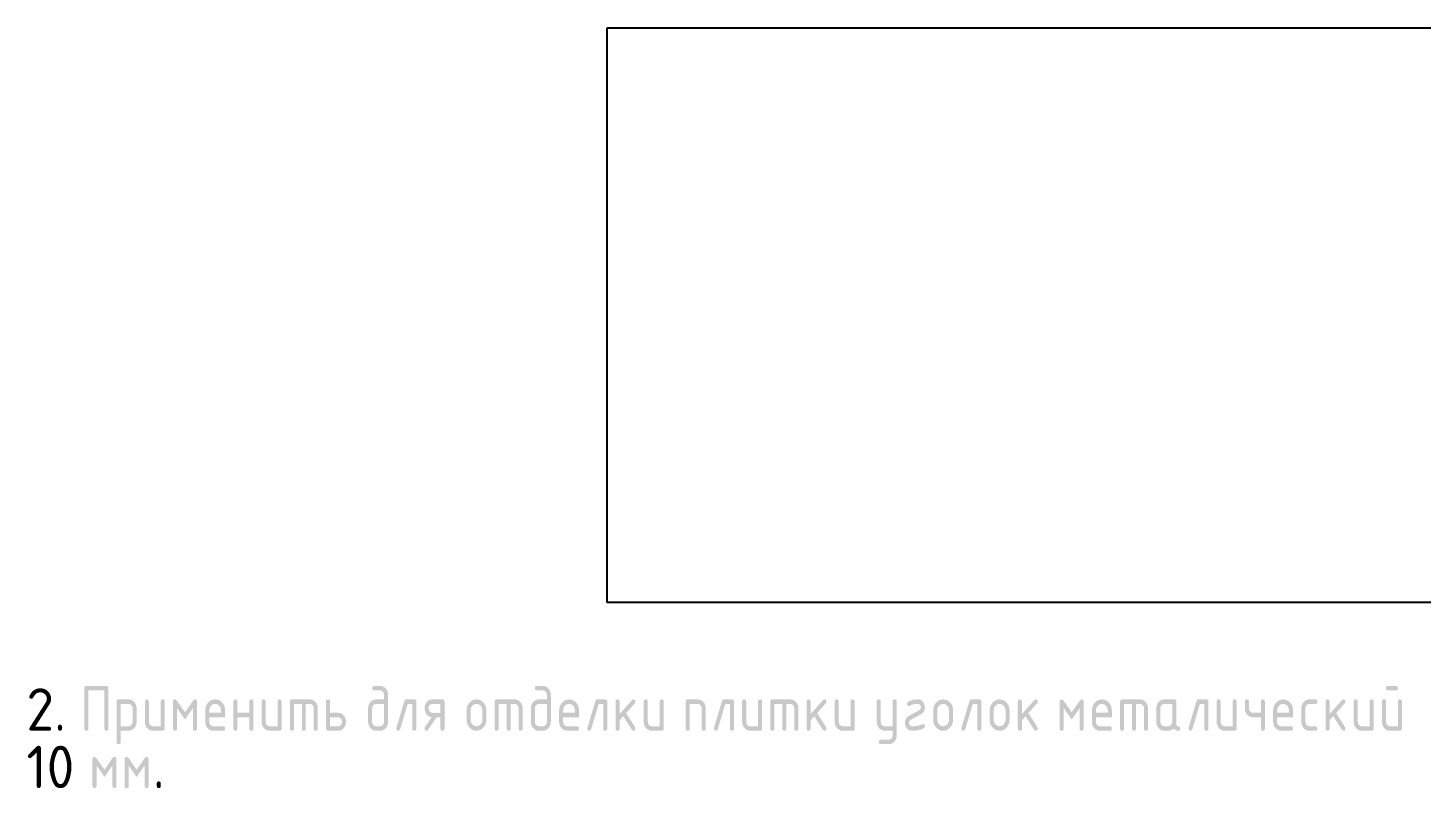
# Model space of a CAD drawing. Header units: millimetres. Extents: x -546 to 1681, y -650 to 1730.
# Drawn here: x 999.2 to 1093.5, y 113 to 164.5 of the extents above; entities that cross this region are included whole.
import ezdxf

# ---------------------------------------------------------------- set-up
doc = ezdxf.new("R2010")
doc.units = ezdxf.units.MM
picture_1 = doc.add_image_def('image2.jpg', size_in_pixel=(867, 354))

msp = doc.modelspace()

# ---------------------------------------------------------------- hatches: boundary and pattern name
h = msp.add_hatch(color=7)
h.dxf.hatch_style = 2
h.paths.add_polyline_path([(1003.173, 119.946), (1004.523, 119.946), (1004.58, 119.937), (1004.621, 119.908), (1004.646, 119.861), (1004.654, 119.794), (1004.654, 117.068), (1004.646, 117.002), (1004.621, 116.955), (1004.58, 116.928), (1004.523, 116.92), (1004.463, 116.928), (1004.421, 116.955), (1004.395, 117.002), (1004.387, 117.068), (1004.387, 119.641), (1003.309, 119.641), (1003.309, 117.068), (1003.3, 117.002), (1003.275, 116.955), (1003.233, 116.928), (1003.173, 116.92), (1003.114, 116.928), (1003.071, 116.955), (1003.046, 117.002), (1003.037, 117.068), (1003.037, 119.794), (1003.046, 119.861), (1003.071, 119.908), (1003.114, 119.937)])
h = msp.add_hatch(color=7)
h.paths.add_polyline_path([(1023.58, 119.341), (1023.58, 117.525), (1023.57, 117.403), (1023.54, 117.29), (1023.491, 117.187), (1023.422, 117.093), (1023.338, 117.016), (1023.247, 116.962), (1023.148, 116.93), (1023.041, 116.92), (1022.77, 116.92), (1022.661, 116.93), (1022.561, 116.962), (1022.47, 117.016), (1022.389, 117.093), (1022.319, 117.187), (1022.27, 117.29), (1022.24, 117.403), (1022.23, 117.525), (1022.23, 118.431), (1022.24, 118.553), (1022.27, 118.666), (1022.319, 118.769), (1022.389, 118.863), (1022.472, 118.938), (1022.562, 118.992), (1022.661, 119.025), (1022.77, 119.036), (1023.309, 119.036), (1023.309, 119.341), (1023.289, 119.459), (1023.233, 119.557), (1023.146, 119.62), (1023.041, 119.641), (1022.634, 119.641), (1022.577, 119.651), (1022.535, 119.68), (1022.51, 119.727), (1022.502, 119.794), (1022.51, 119.861), (1022.535, 119.908), (1022.577, 119.937), (1022.634, 119.946), (1023.041, 119.946), (1023.15, 119.935), (1023.25, 119.902), (1023.341, 119.847), (1023.422, 119.769), (1023.491, 119.677), (1023.54, 119.575), (1023.57, 119.463)])
h.paths.add_polyline_path([(1023.309, 117.525), (1023.309, 118.731), (1022.77, 118.731), (1022.665, 118.71), (1022.577, 118.647), (1022.521, 118.548), (1022.502, 118.431), (1022.502, 117.525), (1022.522, 117.409), (1022.581, 117.309), (1022.668, 117.242), (1022.77, 117.22), (1023.041, 117.22), (1023.144, 117.242), (1023.229, 117.309), (1023.289, 117.408)])
h = msp.add_hatch(color=7)
h.paths.add_polyline_path([(1034.594, 119.341), (1034.594, 117.525), (1034.584, 117.403), (1034.554, 117.29), (1034.505, 117.187), (1034.435, 117.093), (1034.352, 117.016), (1034.261, 116.962), (1034.161, 116.93), (1034.055, 116.92), (1033.783, 116.92), (1033.674, 116.93), (1033.574, 116.962), (1033.484, 117.016), (1033.403, 117.093), (1033.333, 117.187), (1033.283, 117.29), (1033.254, 117.403), (1033.244, 117.525), (1033.244, 118.431), (1033.254, 118.553), (1033.283, 118.666), (1033.333, 118.769), (1033.403, 118.863), (1033.485, 118.938), (1033.576, 118.992), (1033.675, 119.025), (1033.783, 119.036), (1034.322, 119.036), (1034.322, 119.341), (1034.303, 119.459), (1034.247, 119.557), (1034.159, 119.62), (1034.055, 119.641), (1033.647, 119.641), (1033.59, 119.651), (1033.549, 119.68), (1033.524, 119.727), (1033.516, 119.794), (1033.524, 119.861), (1033.549, 119.908), (1033.59, 119.937), (1033.647, 119.946), (1034.055, 119.946), (1034.163, 119.935), (1034.263, 119.902), (1034.354, 119.847), (1034.435, 119.769), (1034.505, 119.677), (1034.554, 119.575), (1034.584, 119.463)])
h.paths.add_polyline_path([(1034.322, 117.525), (1034.322, 118.731), (1033.783, 118.731), (1033.679, 118.71), (1033.591, 118.647), (1033.535, 118.548), (1033.516, 118.431), (1033.516, 117.525), (1033.535, 117.409), (1033.595, 117.309), (1033.682, 117.242), (1033.783, 117.22), (1034.055, 117.22), (1034.157, 117.242), (1034.243, 117.309), (1034.303, 117.408)])
h = msp.add_hatch(color=7)
h.paths.add_polyline_path([(1092.175, 118.888), (1092.175, 117.068), (1092.167, 117.002), (1092.141, 116.955), (1092.099, 116.928), (1092.039, 116.92), (1091.365, 116.92), (1091.256, 116.93), (1091.156, 116.962), (1091.065, 117.016), (1090.984, 117.093), (1090.914, 117.187), (1090.865, 117.29), (1090.835, 117.403), (1090.825, 117.525), (1090.825, 118.888), (1090.834, 118.955), (1090.859, 119.003), (1090.902, 119.031), (1090.961, 119.041), (1091.021, 119.031), (1091.063, 119.003), (1091.088, 118.955), (1091.097, 118.888), (1091.097, 117.525), (1091.117, 117.41), (1091.176, 117.313), (1091.263, 117.243), (1091.365, 117.22), (1091.904, 117.22), (1091.904, 118.888), (1091.912, 118.955), (1091.938, 119.003), (1091.98, 119.031), (1092.039, 119.041), (1092.099, 119.031), (1092.141, 119.003), (1092.167, 118.955)])
h.paths.add_polyline_path([(1091.768, 119.641), (1091.229, 119.641), (1091.172, 119.651), (1091.13, 119.68), (1091.105, 119.727), (1091.097, 119.794), (1091.105, 119.861), (1091.13, 119.908), (1091.172, 119.937), (1091.229, 119.946), (1091.768, 119.946), (1091.827, 119.937), (1091.87, 119.908), (1091.895, 119.861), (1091.904, 119.794), (1091.895, 119.727), (1091.87, 119.68), (1091.827, 119.651)])
h = msp.add_hatch(color=7)
h.paths.add_polyline_path([(1005.214, 118.888), (1005.222, 118.952), (1005.248, 118.999), (1005.29, 119.027), (1005.35, 119.036), (1006.025, 119.036), (1006.133, 119.025), (1006.233, 118.992), (1006.324, 118.938), (1006.405, 118.863), (1006.475, 118.769), (1006.524, 118.666), (1006.554, 118.553), (1006.564, 118.431), (1006.564, 117.525), (1006.554, 117.403), (1006.524, 117.29), (1006.475, 117.187), (1006.405, 117.093), (1006.324, 117.016), (1006.233, 116.962), (1006.133, 116.93), (1006.025, 116.92), (1005.486, 116.92), (1005.486, 116.158), (1005.477, 116.093), (1005.452, 116.047), (1005.409, 116.019), (1005.35, 116.01), (1005.29, 116.019), (1005.248, 116.047), (1005.222, 116.093), (1005.214, 116.158)])
h.paths.add_polyline_path([(1005.486, 118.731), (1005.486, 117.22), (1006.025, 117.22), (1006.127, 117.242), (1006.213, 117.309), (1006.273, 117.408), (1006.292, 117.525), (1006.292, 118.431), (1006.273, 118.548), (1006.217, 118.647), (1006.129, 118.711), (1006.025, 118.731)])
h = msp.add_hatch(color=7)
h.dxf.hatch_style = 2
h.paths.add_polyline_path([(1008.473, 118.888), (1008.473, 117.068), (1008.464, 117.002), (1008.439, 116.955), (1008.396, 116.928), (1008.336, 116.92), (1007.662, 116.92), (1007.553, 116.93), (1007.453, 116.962), (1007.363, 117.016), (1007.281, 117.093), (1007.212, 117.186), (1007.162, 117.288), (1007.133, 117.401), (1007.123, 117.525), (1007.123, 118.888), (1007.131, 118.952), (1007.157, 118.999), (1007.199, 119.027), (1007.259, 119.036), (1007.318, 119.027), (1007.361, 118.999), (1007.386, 118.952), (1007.394, 118.888), (1007.394, 117.525), (1007.414, 117.409), (1007.474, 117.309), (1007.561, 117.242), (1007.662, 117.22), (1008.201, 117.22), (1008.201, 118.888), (1008.21, 118.952), (1008.235, 118.999), (1008.277, 119.027), (1008.336, 119.036), (1008.396, 119.027), (1008.439, 118.999), (1008.464, 118.952)])
h = msp.add_hatch(color=7)
h.dxf.hatch_style = 2
h.paths.add_polyline_path([(1009.842, 117.673), (1009.303, 118.452), (1009.303, 117.068), (1009.295, 117.002), (1009.269, 116.955), (1009.227, 116.928), (1009.168, 116.92), (1009.108, 116.928), (1009.066, 116.955), (1009.04, 117.002), (1009.032, 117.068), (1009.032, 118.888), (1009.04, 118.952), (1009.066, 118.999), (1009.108, 119.027), (1009.168, 119.036), (1009.236, 119.013), (1009.303, 118.943), (1009.842, 118.164), (1010.382, 118.943), (1010.449, 119.013), (1010.517, 119.036), (1010.574, 119.027), (1010.616, 118.999), (1010.641, 118.952), (1010.649, 118.888), (1010.649, 117.068), (1010.641, 117.002), (1010.616, 116.955), (1010.574, 116.928), (1010.517, 116.92), (1010.458, 116.928), (1010.415, 116.955), (1010.39, 117.002), (1010.382, 117.068), (1010.382, 118.452)])
h = msp.add_hatch(color=7)
h.paths.add_polyline_path([(1011.884, 118.736), (1011.728, 118.704), (1011.597, 118.605), (1011.509, 118.458), (1011.48, 118.283), (1011.48, 118.13), (1012.287, 118.13), (1012.287, 118.283), (1012.258, 118.458), (1012.17, 118.605), (1012.04, 118.704)])
h.paths.add_polyline_path([(1011.48, 117.826), (1011.48, 117.525), (1011.5, 117.409), (1011.559, 117.309), (1011.647, 117.242), (1011.748, 117.22), (1012.422, 117.22), (1012.482, 117.21), (1012.524, 117.182), (1012.55, 117.134), (1012.558, 117.068), (1012.55, 117.002), (1012.524, 116.955), (1012.482, 116.928), (1012.422, 116.92), (1011.748, 116.92), (1011.639, 116.93), (1011.539, 116.962), (1011.448, 117.016), (1011.367, 117.093), (1011.298, 117.186), (1011.248, 117.288), (1011.218, 117.401), (1011.208, 117.525), (1011.208, 118.278), (1011.221, 118.431), (1011.257, 118.571), (1011.319, 118.699), (1011.405, 118.816), (1011.509, 118.913), (1011.623, 118.982), (1011.748, 119.023), (1011.884, 119.036), (1012.019, 119.023), (1012.144, 118.982), (1012.258, 118.915), (1012.362, 118.82), (1012.449, 118.704), (1012.51, 118.575), (1012.546, 118.435), (1012.558, 118.283), (1012.558, 117.826)])
h = msp.add_hatch(color=7)
h.dxf.hatch_style = 2
h.paths.add_polyline_path([(1013.389, 117.826), (1013.389, 117.068), (1013.381, 117.002), (1013.355, 116.955), (1013.313, 116.928), (1013.253, 116.92), (1013.194, 116.928), (1013.151, 116.955), (1013.126, 117.002), (1013.117, 117.068), (1013.117, 118.888), (1013.126, 118.952), (1013.151, 118.999), (1013.194, 119.027), (1013.253, 119.036), (1013.313, 119.027), (1013.355, 118.999), (1013.381, 118.952), (1013.389, 118.888), (1013.389, 118.13), (1014.196, 118.13), (1014.196, 118.888), (1014.204, 118.952), (1014.23, 118.999), (1014.272, 119.027), (1014.331, 119.036), (1014.391, 119.027), (1014.433, 118.999), (1014.459, 118.952), (1014.467, 118.888), (1014.467, 117.068), (1014.459, 117.002), (1014.433, 116.955), (1014.391, 116.928), (1014.331, 116.92), (1014.272, 116.928), (1014.23, 116.955), (1014.204, 117.002), (1014.196, 117.068), (1014.196, 117.826)])
h = msp.add_hatch(color=7)
h.dxf.hatch_style = 2
h.paths.add_polyline_path([(1016.376, 118.888), (1016.376, 117.068), (1016.368, 117.002), (1016.342, 116.955), (1016.3, 116.928), (1016.24, 116.92), (1015.566, 116.92), (1015.457, 116.93), (1015.357, 116.962), (1015.266, 117.016), (1015.185, 117.093), (1015.116, 117.186), (1015.066, 117.288), (1015.036, 117.401), (1015.026, 117.525), (1015.026, 118.888), (1015.035, 118.952), (1015.06, 118.999), (1015.103, 119.027), (1015.162, 119.036), (1015.222, 119.027), (1015.264, 118.999), (1015.29, 118.952), (1015.298, 118.888), (1015.298, 117.525), (1015.318, 117.409), (1015.377, 117.309), (1015.464, 117.242), (1015.566, 117.22), (1016.105, 117.22), (1016.105, 118.888), (1016.113, 118.952), (1016.139, 118.999), (1016.181, 119.027), (1016.24, 119.036), (1016.3, 119.027), (1016.342, 118.999), (1016.368, 118.952)])
h = msp.add_hatch(color=7)
h.dxf.hatch_style = 2
h.paths.add_polyline_path([(1017.071, 119.036), (1018.285, 119.036), (1018.393, 119.025), (1018.492, 118.992), (1018.583, 118.938), (1018.665, 118.863), (1018.735, 118.769), (1018.785, 118.666), (1018.814, 118.553), (1018.824, 118.431), (1018.824, 117.068), (1018.816, 117.002), (1018.79, 116.955), (1018.748, 116.928), (1018.688, 116.92), (1018.629, 116.928), (1018.586, 116.955), (1018.561, 117.002), (1018.552, 117.068), (1018.552, 118.431), (1018.533, 118.548), (1018.477, 118.647), (1018.389, 118.711), (1018.285, 118.731), (1018.014, 118.731), (1018.014, 117.068), (1018.005, 117.002), (1017.98, 116.955), (1017.937, 116.928), (1017.878, 116.92), (1017.821, 116.928), (1017.779, 116.955), (1017.754, 117.002), (1017.746, 117.068), (1017.746, 118.731), (1017.207, 118.731), (1017.207, 117.068), (1017.198, 117.002), (1017.173, 116.955), (1017.131, 116.928), (1017.071, 116.92), (1017.012, 116.928), (1016.969, 116.955), (1016.944, 117.002), (1016.935, 117.068), (1016.935, 118.888), (1016.944, 118.952), (1016.969, 118.999), (1017.012, 119.027)])
h = msp.add_hatch(color=7)
h.paths.add_polyline_path([(1020.733, 117.525), (1020.723, 117.403), (1020.694, 117.29), (1020.644, 117.187), (1020.575, 117.093), (1020.494, 117.016), (1020.403, 116.962), (1020.303, 116.93), (1020.194, 116.92), (1019.52, 116.92), (1019.46, 116.928), (1019.417, 116.955), (1019.392, 117.002), (1019.383, 117.068), (1019.383, 118.888), (1019.392, 118.952), (1019.417, 118.999), (1019.46, 119.027), (1019.52, 119.036), (1019.579, 119.027), (1019.621, 118.999), (1019.647, 118.952), (1019.655, 118.888), (1019.655, 118.13), (1020.194, 118.13), (1020.303, 118.119), (1020.403, 118.086), (1020.494, 118.03), (1020.575, 117.953), (1020.644, 117.861), (1020.694, 117.759), (1020.723, 117.647)])
h.paths.add_polyline_path([(1020.462, 117.525), (1020.443, 117.642), (1020.387, 117.741), (1020.299, 117.804), (1020.194, 117.826), (1019.655, 117.826), (1019.655, 117.22), (1020.194, 117.22), (1020.297, 117.242), (1020.382, 117.309), (1020.442, 117.408)])
h = msp.add_hatch(color=7)
h.dxf.hatch_style = 2
h.paths.add_polyline_path([(1024.814, 119.036), (1025.353, 119.036), (1025.412, 119.027), (1025.455, 118.999), (1025.48, 118.952), (1025.489, 118.888), (1025.489, 117.068), (1025.48, 117.002), (1025.455, 116.955), (1025.412, 116.928), (1025.353, 116.92), (1025.294, 116.928), (1025.252, 116.955), (1025.226, 117.002), (1025.218, 117.068), (1025.218, 118.731), (1024.909, 118.731), (1024.399, 117.021), (1024.354, 116.945), (1024.275, 116.92), (1024.216, 116.929), (1024.173, 116.958), (1024.148, 117.005), (1024.139, 117.072), (1024.147, 117.119), (1024.679, 118.913), (1024.732, 119.007)])
h = msp.add_hatch(color=7)
h.paths.add_polyline_path([(1026.527, 117.83), (1026.429, 117.854), (1026.339, 117.894), (1026.257, 117.952), (1026.184, 118.029), (1026.082, 118.214), (1026.048, 118.431), (1026.058, 118.553), (1026.088, 118.666), (1026.137, 118.769), (1026.207, 118.863), (1026.288, 118.938), (1026.379, 118.992), (1026.479, 119.025), (1026.588, 119.036), (1027.262, 119.036), (1027.321, 119.027), (1027.364, 118.999), (1027.389, 118.952), (1027.398, 118.888), (1027.398, 117.068), (1027.389, 117.002), (1027.364, 116.955), (1027.321, 116.928), (1027.262, 116.92), (1027.203, 116.928), (1027.161, 116.955), (1027.135, 117.002), (1027.127, 117.068), (1027.127, 117.826), (1026.855, 117.826), (1026.293, 116.979), (1026.244, 116.933), (1026.184, 116.92), (1026.124, 116.928), (1026.082, 116.955), (1026.056, 117.002), (1026.048, 117.068), (1026.074, 117.161)])
h.paths.add_polyline_path([(1026.32, 118.431), (1026.34, 118.315), (1026.399, 118.215), (1026.486, 118.148), (1026.588, 118.126), (1027.127, 118.126), (1027.127, 118.731), (1026.588, 118.731), (1026.483, 118.71), (1026.395, 118.647), (1026.339, 118.548)])
h = msp.add_hatch(color=7)
h.paths.add_polyline_path([(1028.887, 117.673), (1028.887, 118.278), (1028.899, 118.431), (1028.935, 118.571), (1028.997, 118.699), (1029.083, 118.816), (1029.187, 118.913), (1029.301, 118.982), (1029.426, 119.023), (1029.562, 119.036), (1029.698, 119.023), (1029.822, 118.982), (1029.936, 118.915), (1030.04, 118.82), (1030.127, 118.704), (1030.188, 118.575), (1030.224, 118.433), (1030.236, 118.278), (1030.236, 117.673), (1030.224, 117.523), (1030.186, 117.384), (1030.123, 117.256), (1030.037, 117.14), (1029.934, 117.043), (1029.82, 116.974), (1029.696, 116.933), (1029.562, 116.92), (1029.426, 116.933), (1029.301, 116.974), (1029.187, 117.043), (1029.083, 117.14), (1028.997, 117.256), (1028.935, 117.384), (1028.899, 117.523)])
h.paths.add_polyline_path([(1029.965, 117.677), (1029.965, 118.283), (1029.936, 118.456), (1029.848, 118.605), (1029.718, 118.704), (1029.562, 118.736), (1029.406, 118.704), (1029.275, 118.605), (1029.187, 118.456), (1029.158, 118.283), (1029.158, 117.677), (1029.187, 117.501), (1029.275, 117.356), (1029.406, 117.255), (1029.562, 117.22), (1029.718, 117.255), (1029.848, 117.356), (1029.936, 117.502)])
h = msp.add_hatch(color=7)
h.dxf.hatch_style = 2
h.paths.add_polyline_path([(1030.932, 119.036), (1032.145, 119.036), (1032.254, 119.025), (1032.353, 118.992), (1032.443, 118.938), (1032.526, 118.863), (1032.595, 118.769), (1032.645, 118.666), (1032.675, 118.553), (1032.685, 118.431), (1032.685, 117.068), (1032.676, 117.002), (1032.651, 116.955), (1032.608, 116.928), (1032.548, 116.92), (1032.489, 116.928), (1032.447, 116.955), (1032.421, 117.002), (1032.413, 117.068), (1032.413, 118.431), (1032.393, 118.548), (1032.337, 118.647), (1032.25, 118.711), (1032.145, 118.731), (1031.874, 118.731), (1031.874, 117.068), (1031.866, 117.002), (1031.84, 116.955), (1031.798, 116.928), (1031.738, 116.92), (1031.681, 116.928), (1031.64, 116.955), (1031.615, 117.002), (1031.606, 117.068), (1031.606, 118.731), (1031.067, 118.731), (1031.067, 117.068), (1031.059, 117.002), (1031.033, 116.955), (1030.991, 116.928), (1030.932, 116.92), (1030.872, 116.928), (1030.829, 116.955), (1030.804, 117.002), (1030.795, 117.068), (1030.795, 118.888), (1030.804, 118.952), (1030.829, 118.999), (1030.872, 119.027)])
h = msp.add_hatch(color=7)
h.paths.add_polyline_path([(1035.828, 118.736), (1035.672, 118.704), (1035.541, 118.605), (1035.453, 118.458), (1035.424, 118.283), (1035.424, 118.13), (1036.231, 118.13), (1036.231, 118.283), (1036.203, 118.458), (1036.115, 118.605), (1035.984, 118.704)])
h.paths.add_polyline_path([(1035.424, 117.826), (1035.424, 117.525), (1035.444, 117.409), (1035.504, 117.309), (1035.591, 117.242), (1035.692, 117.22), (1036.366, 117.22), (1036.426, 117.21), (1036.469, 117.182), (1036.494, 117.134), (1036.503, 117.068), (1036.494, 117.002), (1036.469, 116.955), (1036.426, 116.928), (1036.366, 116.92), (1035.692, 116.92), (1035.583, 116.93), (1035.483, 116.962), (1035.393, 117.016), (1035.311, 117.093), (1035.242, 117.186), (1035.192, 117.288), (1035.163, 117.401), (1035.153, 117.525), (1035.153, 118.278), (1035.165, 118.431), (1035.201, 118.571), (1035.263, 118.699), (1035.349, 118.816), (1035.453, 118.913), (1035.567, 118.982), (1035.692, 119.023), (1035.828, 119.036), (1035.964, 119.023), (1036.088, 118.982), (1036.203, 118.915), (1036.306, 118.82), (1036.393, 118.704), (1036.454, 118.575), (1036.491, 118.435), (1036.503, 118.283), (1036.503, 117.826)])
h = msp.add_hatch(color=7)
h.dxf.hatch_style = 2
h.paths.add_polyline_path([(1037.737, 119.036), (1038.275, 119.036), (1038.335, 119.027), (1038.378, 118.999), (1038.403, 118.952), (1038.412, 118.888), (1038.412, 117.068), (1038.403, 117.002), (1038.378, 116.955), (1038.335, 116.928), (1038.275, 116.92), (1038.216, 116.928), (1038.174, 116.955), (1038.149, 117.002), (1038.14, 117.068), (1038.14, 118.731), (1037.831, 118.731), (1037.322, 117.021), (1037.277, 116.945), (1037.198, 116.92), (1037.138, 116.929), (1037.096, 116.958), (1037.07, 117.005), (1037.062, 117.072), (1037.07, 117.119), (1037.601, 118.913), (1037.655, 119.007)])
h = msp.add_hatch(color=7)
h.dxf.hatch_style = 2
h.paths.add_polyline_path([(1039.242, 118.041), (1040.091, 118.994), (1040.132, 119.026), (1040.184, 119.036), (1040.244, 119.027), (1040.287, 118.999), (1040.312, 118.952), (1040.32, 118.888), (1040.31, 118.83), (1040.279, 118.782), (1039.687, 118.114), (1040.294, 117.157), (1040.32, 117.068), (1040.312, 117.002), (1040.287, 116.955), (1040.244, 116.928), (1040.184, 116.92), (1040.12, 116.935), (1040.072, 116.983), (1039.491, 117.897), (1039.242, 117.614), (1039.242, 117.068), (1039.234, 117.002), (1039.208, 116.955), (1039.166, 116.928), (1039.107, 116.92), (1039.047, 116.928), (1039.005, 116.955), (1038.979, 117.002), (1038.971, 117.068), (1038.971, 118.888), (1038.979, 118.952), (1039.005, 118.999), (1039.047, 119.027), (1039.107, 119.036), (1039.166, 119.027), (1039.208, 118.999), (1039.234, 118.952), (1039.242, 118.888)])
h = msp.add_hatch(color=7)
h.dxf.hatch_style = 2
h.paths.add_polyline_path([(1042.229, 118.888), (1042.229, 117.068), (1042.221, 117.002), (1042.195, 116.955), (1042.153, 116.928), (1042.093, 116.92), (1041.419, 116.92), (1041.31, 116.93), (1041.21, 116.962), (1041.119, 117.016), (1041.038, 117.093), (1040.969, 117.186), (1040.919, 117.288), (1040.889, 117.401), (1040.88, 117.525), (1040.88, 118.888), (1040.888, 118.952), (1040.913, 118.999), (1040.956, 119.027), (1041.016, 119.036), (1041.075, 119.027), (1041.117, 118.999), (1041.143, 118.952), (1041.151, 118.888), (1041.151, 117.525), (1041.171, 117.409), (1041.231, 117.309), (1041.318, 117.242), (1041.419, 117.22), (1041.958, 117.22), (1041.958, 118.888), (1041.967, 118.952), (1041.992, 118.999), (1042.034, 119.027), (1042.093, 119.036), (1042.153, 119.027), (1042.195, 118.999), (1042.221, 118.952)])
h = msp.add_hatch(color=7)
h.dxf.hatch_style = 2
h.paths.add_polyline_path([(1043.719, 117.068), (1043.719, 118.888), (1043.728, 118.952), (1043.753, 118.999), (1043.796, 119.027), (1043.855, 119.036), (1044.53, 119.036), (1044.637, 119.025), (1044.736, 118.992), (1044.827, 118.938), (1044.911, 118.863), (1044.98, 118.769), (1045.029, 118.666), (1045.059, 118.553), (1045.069, 118.431), (1045.069, 117.068), (1045.06, 117.002), (1045.035, 116.955), (1044.992, 116.928), (1044.933, 116.92), (1044.874, 116.928), (1044.832, 116.955), (1044.806, 117.002), (1044.798, 117.068), (1044.798, 118.431), (1044.778, 118.548), (1044.722, 118.647), (1044.635, 118.711), (1044.53, 118.731), (1043.991, 118.731), (1043.991, 117.068), (1043.982, 117.002), (1043.957, 116.955), (1043.915, 116.928), (1043.855, 116.92), (1043.796, 116.928), (1043.753, 116.955), (1043.728, 117.002)])
h = msp.add_hatch(color=7)
h.dxf.hatch_style = 2
h.paths.add_polyline_path([(1046.303, 119.036), (1046.842, 119.036), (1046.901, 119.027), (1046.944, 118.999), (1046.969, 118.952), (1046.978, 118.888), (1046.978, 117.068), (1046.969, 117.002), (1046.944, 116.955), (1046.901, 116.928), (1046.842, 116.92), (1046.783, 116.928), (1046.741, 116.955), (1046.715, 117.002), (1046.707, 117.068), (1046.707, 118.731), (1046.397, 118.731), (1045.888, 117.021), (1045.843, 116.945), (1045.764, 116.92), (1045.704, 116.929), (1045.662, 116.958), (1045.636, 117.005), (1045.628, 117.072), (1045.636, 117.119), (1046.168, 118.913), (1046.221, 119.007)])
h = msp.add_hatch(color=7)
h.dxf.hatch_style = 2
h.paths.add_polyline_path([(1048.887, 118.888), (1048.887, 117.068), (1048.878, 117.002), (1048.853, 116.955), (1048.81, 116.928), (1048.751, 116.92), (1048.077, 116.92), (1047.968, 116.93), (1047.868, 116.962), (1047.777, 117.016), (1047.696, 117.093), (1047.626, 117.186), (1047.577, 117.288), (1047.547, 117.401), (1047.537, 117.525), (1047.537, 118.888), (1047.545, 118.952), (1047.571, 118.999), (1047.613, 119.027), (1047.673, 119.036), (1047.732, 119.027), (1047.775, 118.999), (1047.8, 118.952), (1047.809, 118.888), (1047.809, 117.525), (1047.829, 117.409), (1047.888, 117.309), (1047.975, 117.242), (1048.077, 117.22), (1048.616, 117.22), (1048.616, 118.888), (1048.624, 118.952), (1048.649, 118.999), (1048.692, 119.027), (1048.751, 119.036), (1048.81, 119.027), (1048.853, 118.999), (1048.878, 118.952)])
h = msp.add_hatch(color=7)
h.dxf.hatch_style = 2
h.paths.add_polyline_path([(1049.582, 119.036), (1050.796, 119.036), (1050.904, 119.025), (1051.003, 118.992), (1051.094, 118.938), (1051.176, 118.863), (1051.246, 118.769), (1051.295, 118.666), (1051.325, 118.553), (1051.335, 118.431), (1051.335, 117.068), (1051.326, 117.002), (1051.301, 116.955), (1051.258, 116.928), (1051.199, 116.92), (1051.139, 116.928), (1051.097, 116.955), (1051.072, 117.002), (1051.063, 117.068), (1051.063, 118.431), (1051.044, 118.548), (1050.988, 118.647), (1050.9, 118.711), (1050.796, 118.731), (1050.525, 118.731), (1050.525, 117.068), (1050.516, 117.002), (1050.491, 116.955), (1050.448, 116.928), (1050.388, 116.92), (1050.331, 116.928), (1050.29, 116.955), (1050.265, 117.002), (1050.257, 117.068), (1050.257, 118.731), (1049.718, 118.731), (1049.718, 117.068), (1049.709, 117.002), (1049.684, 116.955), (1049.641, 116.928), (1049.582, 116.92), (1049.522, 116.928), (1049.48, 116.955), (1049.454, 117.002), (1049.446, 117.068), (1049.446, 118.888), (1049.454, 118.952), (1049.48, 118.999), (1049.522, 119.027)])
h = msp.add_hatch(color=7)
h.dxf.hatch_style = 2
h.paths.add_polyline_path([(1052.166, 118.041), (1053.014, 118.994), (1053.055, 119.026), (1053.108, 119.036), (1053.168, 119.027), (1053.21, 118.999), (1053.236, 118.952), (1053.244, 118.888), (1053.233, 118.83), (1053.202, 118.782), (1052.611, 118.114), (1053.218, 117.157), (1053.244, 117.068), (1053.236, 117.002), (1053.21, 116.955), (1053.168, 116.928), (1053.108, 116.92), (1053.043, 116.935), (1052.995, 116.983), (1052.414, 117.897), (1052.166, 117.614), (1052.166, 117.068), (1052.157, 117.002), (1052.132, 116.955), (1052.09, 116.928), (1052.03, 116.92), (1051.971, 116.928), (1051.928, 116.955), (1051.903, 117.002), (1051.894, 117.068), (1051.894, 118.888), (1051.903, 118.952), (1051.928, 118.999), (1051.971, 119.027), (1052.03, 119.036), (1052.09, 119.027), (1052.132, 118.999), (1052.157, 118.952), (1052.166, 118.888)])
h = msp.add_hatch(color=7)
h.dxf.hatch_style = 2
h.paths.add_polyline_path([(1055.153, 118.888), (1055.153, 117.068), (1055.145, 117.002), (1055.119, 116.955), (1055.076, 116.928), (1055.017, 116.92), (1054.343, 116.92), (1054.234, 116.93), (1054.134, 116.962), (1054.043, 117.016), (1053.962, 117.093), (1053.892, 117.186), (1053.843, 117.288), (1053.813, 117.401), (1053.803, 117.525), (1053.803, 118.888), (1053.812, 118.952), (1053.837, 118.999), (1053.88, 119.027), (1053.939, 119.036), (1053.999, 119.027), (1054.041, 118.999), (1054.066, 118.952), (1054.075, 118.888), (1054.075, 117.525), (1054.095, 117.409), (1054.154, 117.309), (1054.241, 117.242), (1054.343, 117.22), (1054.882, 117.22), (1054.882, 118.888), (1054.89, 118.952), (1054.916, 118.999), (1054.958, 119.027), (1055.017, 119.036), (1055.076, 119.027), (1055.119, 118.999), (1055.145, 118.952)])
h = msp.add_hatch(color=7)
h.dxf.hatch_style = 2
h.paths.add_polyline_path([(1057.723, 116.61), (1057.723, 116.92), (1057.183, 116.92), (1057.074, 116.93), (1056.974, 116.962), (1056.884, 117.016), (1056.803, 117.093), (1056.733, 117.187), (1056.683, 117.29), (1056.654, 117.403), (1056.644, 117.525), (1056.644, 118.888), (1056.652, 118.952), (1056.678, 118.999), (1056.72, 119.027), (1056.78, 119.036), (1056.839, 119.027), (1056.882, 118.999), (1056.907, 118.952), (1056.916, 118.888), (1056.916, 117.525), (1056.935, 117.409), (1056.995, 117.309), (1057.082, 117.242), (1057.183, 117.22), (1057.723, 117.22), (1057.723, 118.888), (1057.731, 118.952), (1057.756, 118.999), (1057.799, 119.027), (1057.858, 119.036), (1057.917, 119.027), (1057.96, 118.999), (1057.985, 118.952), (1057.994, 118.888), (1057.994, 116.615), (1057.984, 116.493), (1057.955, 116.38), (1057.906, 116.277), (1057.839, 116.183), (1057.758, 116.108), (1057.667, 116.053), (1057.567, 116.021), (1057.458, 116.01), (1056.916, 116.01), (1056.856, 116.019), (1056.814, 116.048), (1056.788, 116.095), (1056.78, 116.162), (1056.789, 116.216), (1056.821, 116.267), (1056.864, 116.302), (1056.916, 116.314), (1057.455, 116.314), (1057.559, 116.334), (1057.647, 116.399), (1057.703, 116.494)])
h = msp.add_hatch(color=7)
h.dxf.hatch_style = 2
h.paths.add_polyline_path([(1059.767, 117.373), (1059.826, 117.363), (1059.869, 117.335), (1059.894, 117.287), (1059.903, 117.22), (1059.883, 117.144), (1059.827, 117.085), (1059.68, 117.013), (1059.496, 116.961), (1059.278, 116.93), (1059.024, 116.92), (1058.931, 116.929), (1058.844, 116.958), (1058.764, 117.005), (1058.692, 117.072), (1058.631, 117.153), (1058.587, 117.243), (1058.561, 117.342), (1058.553, 117.449), (1058.57, 117.603), (1058.621, 117.734), (1058.706, 117.842), (1058.824, 117.927), (1059.522, 118.304), (1059.603, 118.385), (1059.631, 118.507), (1059.617, 118.594), (1059.575, 118.668), (1059.507, 118.716), (1059.431, 118.731), (1059.23, 118.725), (1059.089, 118.702), (1058.992, 118.664), (1058.885, 118.6), (1058.824, 118.583), (1058.773, 118.593), (1058.73, 118.626), (1058.698, 118.677), (1058.689, 118.731), (1058.706, 118.807), (1058.761, 118.867), (1058.891, 118.942), (1059.046, 118.994), (1059.226, 119.026), (1059.431, 119.036), (1059.525, 119.027), (1059.612, 118.998), (1059.691, 118.951), (1059.763, 118.884), (1059.868, 118.712), (1059.903, 118.507), (1059.886, 118.353), (1059.835, 118.222), (1059.75, 118.114), (1059.631, 118.029), (1058.937, 117.656), (1058.853, 117.573), (1058.824, 117.449), (1058.839, 117.362), (1058.881, 117.288), (1058.947, 117.238), (1059.024, 117.22), (1059.216, 117.229), (1059.395, 117.255), (1059.561, 117.299), (1059.714, 117.36)])
h = msp.add_hatch(color=7)
h.paths.add_polyline_path([(1060.462, 117.673), (1060.462, 118.278), (1060.474, 118.431), (1060.51, 118.571), (1060.572, 118.699), (1060.658, 118.816), (1060.762, 118.913), (1060.876, 118.982), (1061.001, 119.023), (1061.137, 119.036), (1061.273, 119.023), (1061.397, 118.982), (1061.512, 118.915), (1061.615, 118.82), (1061.702, 118.704), (1061.763, 118.575), (1061.8, 118.433), (1061.812, 118.278), (1061.812, 117.673), (1061.799, 117.523), (1061.761, 117.384), (1061.699, 117.256), (1061.612, 117.14), (1061.51, 117.043), (1061.396, 116.974), (1061.271, 116.933), (1061.137, 116.92), (1061.001, 116.933), (1060.876, 116.974), (1060.762, 117.043), (1060.658, 117.14), (1060.572, 117.256), (1060.51, 117.384), (1060.474, 117.523)])
h.paths.add_polyline_path([(1061.54, 117.677), (1061.54, 118.283), (1061.512, 118.456), (1061.424, 118.605), (1061.293, 118.704), (1061.137, 118.736), (1060.981, 118.704), (1060.85, 118.605), (1060.762, 118.456), (1060.733, 118.283), (1060.733, 117.677), (1060.762, 117.501), (1060.85, 117.356), (1060.981, 117.255), (1061.137, 117.22), (1061.293, 117.255), (1061.424, 117.356), (1061.512, 117.502)])
h = msp.add_hatch(color=7)
h.dxf.hatch_style = 2
h.paths.add_polyline_path([(1063.046, 119.036), (1063.584, 119.036), (1063.644, 119.027), (1063.687, 118.999), (1063.712, 118.952), (1063.721, 118.888), (1063.721, 117.068), (1063.712, 117.002), (1063.687, 116.955), (1063.644, 116.928), (1063.584, 116.92), (1063.525, 116.928), (1063.483, 116.955), (1063.458, 117.002), (1063.449, 117.068), (1063.449, 118.731), (1063.14, 118.731), (1062.631, 117.021), (1062.586, 116.945), (1062.507, 116.92), (1062.447, 116.929), (1062.405, 116.958), (1062.379, 117.005), (1062.371, 117.072), (1062.379, 117.119), (1062.91, 118.913), (1062.964, 119.007)])
h = msp.add_hatch(color=7)
h.paths.add_polyline_path([(1064.28, 117.673), (1064.28, 118.278), (1064.292, 118.431), (1064.328, 118.571), (1064.39, 118.699), (1064.476, 118.816), (1064.58, 118.913), (1064.694, 118.982), (1064.819, 119.023), (1064.955, 119.036), (1065.091, 119.023), (1065.215, 118.982), (1065.329, 118.915), (1065.433, 118.82), (1065.52, 118.704), (1065.581, 118.575), (1065.617, 118.433), (1065.629, 118.278), (1065.629, 117.673), (1065.617, 117.523), (1065.579, 117.384), (1065.516, 117.256), (1065.43, 117.14), (1065.327, 117.043), (1065.213, 116.974), (1065.089, 116.933), (1064.955, 116.92), (1064.819, 116.933), (1064.694, 116.974), (1064.58, 117.043), (1064.476, 117.14), (1064.39, 117.256), (1064.328, 117.384), (1064.292, 117.523)])
h.paths.add_polyline_path([(1065.358, 117.677), (1065.358, 118.283), (1065.329, 118.456), (1065.241, 118.605), (1065.111, 118.704), (1064.955, 118.736), (1064.799, 118.704), (1064.668, 118.605), (1064.58, 118.456), (1064.551, 118.283), (1064.551, 117.677), (1064.58, 117.501), (1064.668, 117.356), (1064.799, 117.255), (1064.955, 117.22), (1065.111, 117.255), (1065.241, 117.356), (1065.329, 117.502)])
h = msp.add_hatch(color=7)
h.dxf.hatch_style = 2
h.paths.add_polyline_path([(1066.46, 118.041), (1067.309, 118.994), (1067.35, 119.026), (1067.402, 119.036), (1067.462, 119.027), (1067.504, 118.999), (1067.53, 118.952), (1067.538, 118.888), (1067.528, 118.83), (1067.497, 118.782), (1066.905, 118.114), (1067.512, 117.157), (1067.538, 117.068), (1067.53, 117.002), (1067.504, 116.955), (1067.462, 116.928), (1067.402, 116.92), (1067.338, 116.935), (1067.29, 116.983), (1066.709, 117.897), (1066.46, 117.614), (1066.46, 117.068), (1066.452, 117.002), (1066.426, 116.955), (1066.384, 116.928), (1066.325, 116.92), (1066.265, 116.928), (1066.222, 116.955), (1066.197, 117.002), (1066.188, 117.068), (1066.188, 118.888), (1066.197, 118.952), (1066.222, 118.999), (1066.265, 119.027), (1066.325, 119.036), (1066.384, 119.027), (1066.426, 118.999), (1066.452, 118.952), (1066.46, 118.888)])
h = msp.add_hatch(color=7)
h.dxf.hatch_style = 2
h.paths.add_polyline_path([(1069.834, 117.673), (1069.295, 118.452), (1069.295, 117.068), (1069.287, 117.002), (1069.261, 116.955), (1069.219, 116.928), (1069.16, 116.92), (1069.1, 116.928), (1069.057, 116.955), (1069.032, 117.002), (1069.023, 117.068), (1069.023, 118.888), (1069.032, 118.952), (1069.057, 118.999), (1069.1, 119.027), (1069.16, 119.036), (1069.227, 119.013), (1069.295, 118.943), (1069.834, 118.164), (1070.373, 118.943), (1070.441, 119.013), (1070.509, 119.036), (1070.566, 119.027), (1070.608, 118.999), (1070.632, 118.952), (1070.641, 118.888), (1070.641, 117.068), (1070.632, 117.002), (1070.608, 116.955), (1070.566, 116.928), (1070.509, 116.92), (1070.45, 116.928), (1070.407, 116.955), (1070.382, 117.002), (1070.373, 117.068), (1070.373, 118.452)])
h = msp.add_hatch(color=7)
h.paths.add_polyline_path([(1071.875, 118.736), (1071.719, 118.704), (1071.589, 118.605), (1071.501, 118.458), (1071.472, 118.283), (1071.472, 118.13), (1072.279, 118.13), (1072.279, 118.283), (1072.25, 118.458), (1072.162, 118.605), (1072.031, 118.704)])
h.paths.add_polyline_path([(1071.472, 117.826), (1071.472, 117.525), (1071.492, 117.409), (1071.551, 117.309), (1071.638, 117.242), (1071.74, 117.22), (1072.414, 117.22), (1072.474, 117.21), (1072.516, 117.182), (1072.542, 117.134), (1072.55, 117.068), (1072.542, 117.002), (1072.516, 116.955), (1072.474, 116.928), (1072.414, 116.92), (1071.74, 116.92), (1071.631, 116.93), (1071.531, 116.962), (1071.44, 117.016), (1071.359, 117.093), (1071.289, 117.186), (1071.24, 117.288), (1071.21, 117.401), (1071.2, 117.525), (1071.2, 118.278), (1071.212, 118.431), (1071.249, 118.571), (1071.31, 118.699), (1071.397, 118.816), (1071.501, 118.913), (1071.615, 118.982), (1071.74, 119.023), (1071.875, 119.036), (1072.011, 119.023), (1072.136, 118.982), (1072.25, 118.915), (1072.354, 118.82), (1072.44, 118.704), (1072.502, 118.575), (1072.538, 118.435), (1072.55, 118.283), (1072.55, 117.826)])
h = msp.add_hatch(color=7)
h.dxf.hatch_style = 2
h.paths.add_polyline_path([(1073.245, 119.036), (1074.459, 119.036), (1074.567, 119.025), (1074.666, 118.992), (1074.757, 118.938), (1074.839, 118.863), (1074.909, 118.769), (1074.958, 118.666), (1074.988, 118.553), (1074.998, 118.431), (1074.998, 117.068), (1074.99, 117.002), (1074.964, 116.955), (1074.922, 116.928), (1074.862, 116.92), (1074.803, 116.928), (1074.76, 116.955), (1074.735, 117.002), (1074.726, 117.068), (1074.726, 118.431), (1074.707, 118.548), (1074.651, 118.647), (1074.563, 118.711), (1074.459, 118.731), (1074.188, 118.731), (1074.188, 117.068), (1074.179, 117.002), (1074.154, 116.955), (1074.111, 116.928), (1074.052, 116.92), (1073.995, 116.928), (1073.953, 116.955), (1073.928, 117.002), (1073.92, 117.068), (1073.92, 118.731), (1073.381, 118.731), (1073.381, 117.068), (1073.372, 117.002), (1073.347, 116.955), (1073.305, 116.928), (1073.245, 116.92), (1073.186, 116.928), (1073.143, 116.955), (1073.118, 117.002), (1073.109, 117.068), (1073.109, 118.888), (1073.118, 118.952), (1073.143, 118.999), (1073.186, 119.027)])
h = msp.add_hatch(color=7)
h.paths.add_polyline_path([(1076.636, 118.731), (1076.097, 118.731), (1075.992, 118.71), (1075.905, 118.647), (1075.848, 118.548), (1075.829, 118.431), (1075.829, 117.525), (1075.849, 117.409), (1075.909, 117.309), (1075.996, 117.242), (1076.097, 117.22), (1076.368, 117.22), (1076.471, 117.242), (1076.556, 117.309), (1076.616, 117.408), (1076.636, 117.525)])
h.paths.add_polyline_path([(1077.175, 117.068), (1077.166, 117.002), (1077.141, 116.955), (1077.1, 116.928), (1077.043, 116.92), (1076.952, 116.929), (1076.87, 116.958), (1076.798, 117.007), (1076.734, 117.076), (1076.654, 117.007), (1076.567, 116.958), (1076.472, 116.929), (1076.368, 116.92), (1076.097, 116.92), (1075.988, 116.93), (1075.888, 116.962), (1075.797, 117.016), (1075.716, 117.093), (1075.647, 117.186), (1075.597, 117.288), (1075.567, 117.401), (1075.557, 117.525), (1075.557, 118.431), (1075.567, 118.553), (1075.597, 118.666), (1075.647, 118.769), (1075.716, 118.863), (1075.797, 118.938), (1075.888, 118.992), (1075.988, 119.025), (1076.097, 119.036), (1076.771, 119.036), (1076.831, 119.027), (1076.873, 118.999), (1076.899, 118.952), (1076.907, 118.888), (1076.907, 117.373), (1076.916, 117.306), (1076.941, 117.258), (1076.984, 117.23), (1077.043, 117.22), (1077.1, 117.21), (1077.141, 117.182), (1077.166, 117.134)])
h = msp.add_hatch(color=7)
h.dxf.hatch_style = 2
h.paths.add_polyline_path([(1078.409, 119.036), (1078.948, 119.036), (1079.008, 119.027), (1079.05, 118.999), (1079.076, 118.952), (1079.084, 118.888), (1079.084, 117.068), (1079.076, 117.002), (1079.05, 116.955), (1079.008, 116.928), (1078.948, 116.92), (1078.889, 116.928), (1078.847, 116.955), (1078.821, 117.002), (1078.813, 117.068), (1078.813, 118.731), (1078.504, 118.731), (1077.994, 117.021), (1077.949, 116.945), (1077.87, 116.92), (1077.811, 116.929), (1077.768, 116.958), (1077.743, 117.005), (1077.734, 117.072), (1077.742, 117.119), (1078.274, 118.913), (1078.327, 119.007)])
h = msp.add_hatch(color=7)
h.dxf.hatch_style = 2
h.paths.add_polyline_path([(1080.993, 118.888), (1080.993, 117.068), (1080.984, 117.002), (1080.959, 116.955), (1080.916, 116.928), (1080.857, 116.92), (1080.183, 116.92), (1080.074, 116.93), (1079.974, 116.962), (1079.883, 117.016), (1079.802, 117.093), (1079.732, 117.186), (1079.683, 117.288), (1079.653, 117.401), (1079.643, 117.525), (1079.643, 118.888), (1079.652, 118.952), (1079.677, 118.999), (1079.72, 119.027), (1079.779, 119.036), (1079.839, 119.027), (1079.881, 118.999), (1079.906, 118.952), (1079.915, 118.888), (1079.915, 117.525), (1079.935, 117.409), (1079.994, 117.309), (1080.081, 117.242), (1080.183, 117.22), (1080.722, 117.22), (1080.722, 118.888), (1080.73, 118.952), (1080.756, 118.999), (1080.798, 119.027), (1080.857, 119.036), (1080.916, 119.027), (1080.959, 118.999), (1080.984, 118.952)])
h = msp.add_hatch(color=7)
h.dxf.hatch_style = 2
h.paths.add_polyline_path([(1082.902, 118.888), (1082.902, 117.068), (1082.893, 117.002), (1082.868, 116.955), (1082.825, 116.928), (1082.766, 116.92), (1082.707, 116.928), (1082.665, 116.955), (1082.639, 117.002), (1082.631, 117.068), (1082.631, 117.826), (1082.092, 117.826), (1081.985, 117.837), (1081.885, 117.87), (1081.794, 117.924), (1081.711, 117.999), (1081.641, 118.092), (1081.592, 118.193), (1081.562, 118.303), (1081.552, 118.422), (1081.552, 118.888), (1081.56, 118.952), (1081.586, 118.999), (1081.628, 119.027), (1081.688, 119.036), (1081.747, 119.027), (1081.79, 118.999), (1081.815, 118.952), (1081.824, 118.888), (1081.824, 118.435), (1081.844, 118.318), (1081.903, 118.219), (1081.99, 118.152), (1082.092, 118.13), (1082.631, 118.13), (1082.631, 118.888), (1082.639, 118.952), (1082.665, 118.999), (1082.707, 119.027), (1082.766, 119.036), (1082.825, 119.027), (1082.868, 118.999), (1082.893, 118.952)])
h = msp.add_hatch(color=7)
h.paths.add_polyline_path([(1084.136, 118.736), (1083.98, 118.704), (1083.85, 118.605), (1083.761, 118.458), (1083.733, 118.283), (1083.733, 118.13), (1084.54, 118.13), (1084.54, 118.283), (1084.511, 118.458), (1084.423, 118.605), (1084.292, 118.704)])
h.paths.add_polyline_path([(1083.733, 117.826), (1083.733, 117.525), (1083.753, 117.409), (1083.812, 117.309), (1083.899, 117.242), (1084.001, 117.22), (1084.675, 117.22), (1084.734, 117.21), (1084.777, 117.182), (1084.802, 117.134), (1084.811, 117.068), (1084.802, 117.002), (1084.777, 116.955), (1084.734, 116.928), (1084.675, 116.92), (1084.001, 116.92), (1083.892, 116.93), (1083.792, 116.962), (1083.701, 117.016), (1083.62, 117.093), (1083.55, 117.186), (1083.501, 117.288), (1083.471, 117.401), (1083.461, 117.525), (1083.461, 118.278), (1083.473, 118.431), (1083.51, 118.571), (1083.571, 118.699), (1083.658, 118.816), (1083.761, 118.913), (1083.875, 118.982), (1084, 119.023), (1084.136, 119.036), (1084.272, 119.023), (1084.397, 118.982), (1084.511, 118.915), (1084.615, 118.82), (1084.701, 118.704), (1084.762, 118.575), (1084.799, 118.435), (1084.811, 118.283), (1084.811, 117.826)])
h = msp.add_hatch(color=7)
h.dxf.hatch_style = 2
h.paths.add_polyline_path([(1085.642, 118.431), (1085.642, 117.525), (1085.661, 117.409), (1085.721, 117.309), (1085.808, 117.242), (1085.909, 117.22), (1086.312, 117.22), (1086.372, 117.21), (1086.415, 117.182), (1086.44, 117.134), (1086.449, 117.068), (1086.44, 117.002), (1086.415, 116.955), (1086.372, 116.928), (1086.312, 116.92), (1085.909, 116.92), (1085.801, 116.93), (1085.7, 116.962), (1085.61, 117.016), (1085.529, 117.093), (1085.459, 117.186), (1085.41, 117.288), (1085.38, 117.401), (1085.37, 117.525), (1085.37, 118.431), (1085.38, 118.553), (1085.41, 118.666), (1085.459, 118.769), (1085.529, 118.863), (1085.61, 118.938), (1085.7, 118.992), (1085.801, 119.025), (1085.909, 119.036), (1086.312, 119.036), (1086.372, 119.027), (1086.415, 118.998), (1086.44, 118.951), (1086.449, 118.884), (1086.44, 118.817), (1086.415, 118.77), (1086.372, 118.741), (1086.312, 118.731), (1085.909, 118.731), (1085.805, 118.71), (1085.717, 118.647), (1085.661, 118.548)])
h = msp.add_hatch(color=7)
h.dxf.hatch_style = 2
h.paths.add_polyline_path([(1087.279, 118.041), (1088.127, 118.994), (1088.168, 119.026), (1088.221, 119.036), (1088.281, 119.027), (1088.323, 118.999), (1088.349, 118.952), (1088.357, 118.888), (1088.346, 118.83), (1088.315, 118.782), (1087.724, 118.114), (1088.331, 117.157), (1088.357, 117.068), (1088.349, 117.002), (1088.323, 116.955), (1088.281, 116.928), (1088.221, 116.92), (1088.156, 116.935), (1088.109, 116.983), (1087.528, 117.897), (1087.279, 117.614), (1087.279, 117.068), (1087.271, 117.002), (1087.245, 116.955), (1087.203, 116.928), (1087.143, 116.92), (1087.084, 116.928), (1087.041, 116.955), (1087.016, 117.002), (1087.007, 117.068), (1087.007, 118.888), (1087.016, 118.952), (1087.041, 118.999), (1087.084, 119.027), (1087.143, 119.036), (1087.203, 119.027), (1087.245, 118.999), (1087.271, 118.952), (1087.279, 118.888)])
h = msp.add_hatch(color=7)
h.dxf.hatch_style = 2
h.paths.add_polyline_path([(1090.266, 118.888), (1090.266, 117.068), (1090.258, 117.002), (1090.232, 116.955), (1090.19, 116.928), (1090.13, 116.92), (1089.456, 116.92), (1089.347, 116.93), (1089.247, 116.962), (1089.156, 117.016), (1089.075, 117.093), (1089.005, 117.186), (1088.956, 117.288), (1088.926, 117.401), (1088.916, 117.525), (1088.916, 118.888), (1088.925, 118.952), (1088.95, 118.999), (1088.993, 119.027), (1089.052, 119.036), (1089.112, 119.027), (1089.154, 118.999), (1089.179, 118.952), (1089.188, 118.888), (1089.188, 117.525), (1089.208, 117.409), (1089.267, 117.309), (1089.354, 117.242), (1089.456, 117.22), (1089.995, 117.22), (1089.995, 118.888), (1090.003, 118.952), (1090.029, 118.999), (1090.071, 119.027), (1090.13, 119.036), (1090.19, 119.027), (1090.232, 118.999), (1090.258, 118.952)])
h = msp.add_hatch(color=7)
h.dxf.hatch_style = 2
h.paths.add_polyline_path([(1004.393, 113.789), (1003.854, 114.568), (1003.854, 113.184), (1003.845, 113.118), (1003.82, 113.071), (1003.778, 113.044), (1003.718, 113.035), (1003.659, 113.044), (1003.616, 113.071), (1003.591, 113.118), (1003.582, 113.184), (1003.582, 115.004), (1003.591, 115.068), (1003.616, 115.115), (1003.659, 115.143), (1003.718, 115.152), (1003.786, 115.129), (1003.854, 115.059), (1004.393, 114.28), (1004.932, 115.059), (1005, 115.129), (1005.068, 115.152), (1005.125, 115.143), (1005.166, 115.115), (1005.191, 115.068), (1005.199, 115.004), (1005.199, 113.184), (1005.191, 113.118), (1005.166, 113.071), (1005.125, 113.044), (1005.068, 113.035), (1005.008, 113.044), (1004.966, 113.071), (1004.941, 113.118), (1004.932, 113.184), (1004.932, 114.568)])
h = msp.add_hatch(color=7)
h.dxf.hatch_style = 2
h.paths.add_polyline_path([(1006.567, 113.789), (1006.028, 114.568), (1006.028, 113.184), (1006.019, 113.118), (1005.994, 113.071), (1005.952, 113.044), (1005.892, 113.035), (1005.833, 113.044), (1005.79, 113.071), (1005.765, 113.118), (1005.756, 113.184), (1005.756, 115.004), (1005.765, 115.068), (1005.79, 115.115), (1005.833, 115.143), (1005.892, 115.152), (1005.96, 115.129), (1006.028, 115.059), (1006.567, 114.28), (1007.106, 115.059), (1007.174, 115.129), (1007.242, 115.152), (1007.299, 115.143), (1007.34, 115.115), (1007.365, 115.068), (1007.373, 115.004), (1007.373, 113.184), (1007.365, 113.118), (1007.34, 113.071), (1007.299, 113.044), (1007.242, 113.035), (1007.182, 113.044), (1007.14, 113.071), (1007.115, 113.118), (1007.106, 113.184), (1007.106, 114.568)])
h = msp.add_hatch(color=7)
h.dxf.hatch_style = 2
h.paths.add_polyline_path([(1007.93, 113.336), (1007.939, 113.403), (1007.964, 113.45), (1008.007, 113.479), (1008.066, 113.489), (1008.126, 113.479), (1008.168, 113.45), (1008.193, 113.403), (1008.202, 113.336), (1008.202, 113.184), (1008.193, 113.118), (1008.168, 113.071), (1008.126, 113.044), (1008.066, 113.035), (1008.007, 113.044), (1007.964, 113.071), (1007.939, 113.118), (1007.93, 113.184)])

# ---------------------------------------------------------------- texts
at = {"color": 7, "char_height": 2.86899, "attachment_point": 1}
for s, insert in [('{\\fGOSTCommon|b0|i0|c0;2. }', (999.111, 119.789)), ('{\\fGOSTCommon|b0|i0|c0;10 }', (999.111, 115.904))]:
    msp.add_mtext(s, dxfattribs=dict(at, insert=insert))

# ---------------------------------------------------------------- pictures from other files: only their frames are drawn
image = msp.add_image(picture_1, insert=(1038.4, 125.585), size_in_units=(95.21, 38.875))
image.dxf.flags = 7

doc.saveas('drawing.dxf')
